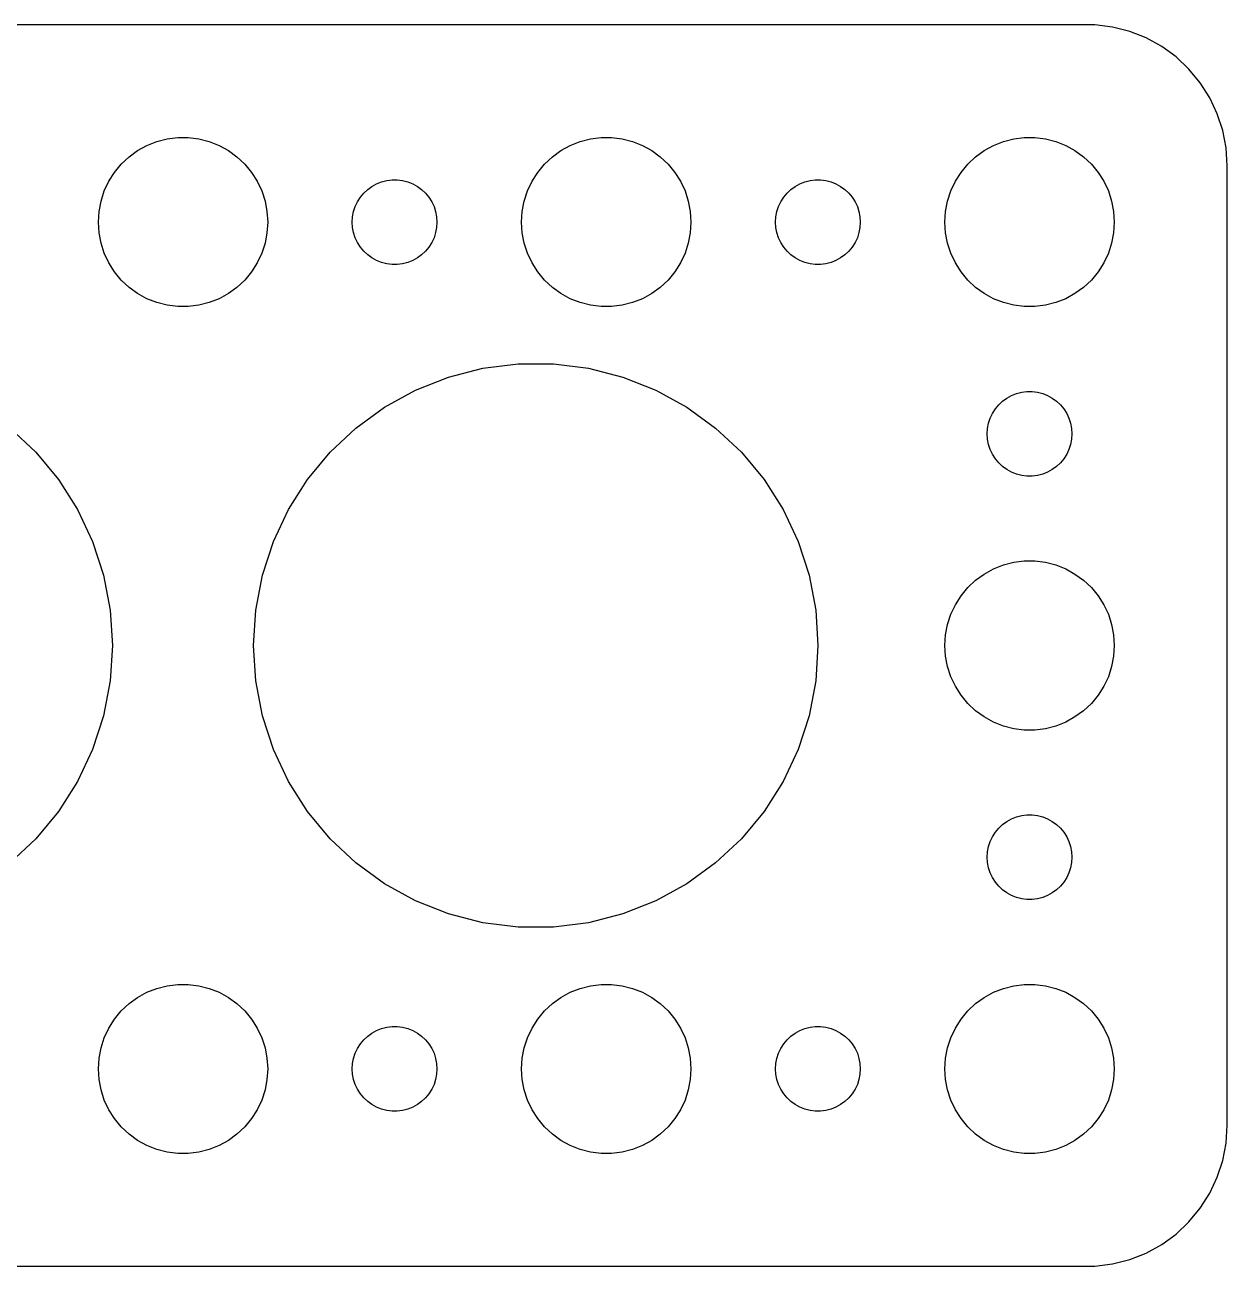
# Model space of a CAD drawing. Header units: metres. Extents: x -74 to 74, y -22 to 22.
# Drawn here: x 31.89 to 74.5, y -21.99 to 21.99 of the extents above; entities that cross this region are included whole.
import ezdxf

# ---------------------------------------------------------------- set-up
doc = ezdxf.new("R2010")
doc.units = ezdxf.units.M

msp = doc.modelspace()

# ---------------------------------------------------------------- linework, layer by layer
for p, q in [((69.8139, 21.9901), (-69.8139, 21.9901)), ((70.4369, 21.9114), (69.8139, 21.9901)), ((71.0451, 21.7553), (70.4369, 21.9114)), ((71.6289, 21.5241), (71.0451, 21.7553)), ((72.1791, 21.2216), (71.6289, 21.5241)), ((72.6871, 20.8526), (72.1791, 21.2216)), ((73.1448, 20.4227), (72.6871, 20.8526)), ((73.5451, 19.9389), (73.1448, 20.4227)), ((73.8815, 19.4088), (73.5451, 19.9389)), ((74.1489, 18.8406), (73.8815, 19.4088)), ((74.3429, 18.2434), (74.1489, 18.8406)), ((74.4606, 17.6267), (74.3429, 18.2434)), ((35.8925, 17.533), (36.2227, 17.7145)), ((36.2227, 17.7145), (36.5729, 17.8532)), ((36.5729, 17.8532), (36.9379, 17.9469)), ((36.9379, 17.9469), (37.3116, 17.9941)), ((37.3116, 17.9941), (37.6884, 17.9941)), ((37.6884, 17.9941), (38.0621, 17.9469)), ((38.0621, 17.9469), (38.427, 17.8532)), ((38.427, 17.8532), (38.7773, 17.7145)), ((38.7773, 17.7145), (39.1075, 17.533)), ((50.8925, 17.533), (51.2227, 17.7145)), ((51.2227, 17.7145), (51.5729, 17.8532)), ((51.5729, 17.8532), (51.9379, 17.9469)), ((51.9379, 17.9469), (52.3116, 17.9941)), ((52.3116, 17.9941), (52.6884, 17.9941)), ((52.6884, 17.9941), (53.0621, 17.9469)), ((53.0621, 17.9469), (53.427, 17.8532)), ((53.427, 17.8532), (53.7773, 17.7145)), ((53.7773, 17.7145), (54.1075, 17.533)), ((65.8925, 17.533), (66.2227, 17.7145)), ((66.2227, 17.7145), (66.573, 17.8532)), ((66.573, 17.8532), (66.9379, 17.9469)), ((66.9379, 17.9469), (67.3116, 17.9941)), ((67.3116, 17.9941), (67.6884, 17.9941)), ((67.6884, 17.9941), (68.0621, 17.9469)), ((68.0621, 17.9469), (68.427, 17.8532)), ((68.427, 17.8532), (68.7773, 17.7145)), ((68.7773, 17.7145), (69.1075, 17.533)), ((74.5, 17), (74.4606, 17.6267)), ((35.3131, 17.0536), (35.5877, 17.3115)), ((35.5877, 17.3115), (35.8925, 17.533)), ((39.1075, 17.533), (39.4123, 17.3115)), ((39.4123, 17.3115), (39.6869, 17.0536)), ((50.3131, 17.0536), (50.5877, 17.3115)), ((50.5877, 17.3115), (50.8925, 17.533)), ((54.1075, 17.533), (54.4123, 17.3115)), ((54.4123, 17.3115), (54.6869, 17.0536)), ((65.3131, 17.0536), (65.5877, 17.3115)), ((65.5877, 17.3115), (65.8925, 17.533)), ((69.1075, 17.533), (69.4123, 17.3115)), ((69.4123, 17.3115), (69.6869, 17.0536)), ((34.8711, 16.4453), (35.0729, 16.7634)), ((35.0729, 16.7634), (35.3131, 17.0536)), ((39.6869, 17.0536), (39.927, 16.7634)), ((39.927, 16.7634), (40.1289, 16.4453)), ((49.8711, 16.4453), (50.0729, 16.7634)), ((50.0729, 16.7634), (50.3131, 17.0536)), ((54.6869, 17.0536), (54.927, 16.7634)), ((54.927, 16.7634), (55.1289, 16.4453)), ((64.8711, 16.4453), (65.073, 16.7634)), ((65.073, 16.7634), (65.3131, 17.0536)), ((69.6869, 17.0536), (69.927, 16.7634)), ((69.927, 16.7634), (70.1289, 16.4453)), ((74.5, -17), (74.5, 17)), ((34.7107, 16.1044), (34.8711, 16.4453)), ((40.1289, 16.4453), (40.2893, 16.1044)), ((44.1963, 16.2665), (44.3613, 16.3572)), ((44.3613, 16.3572), (44.5365, 16.4266)), ((44.5365, 16.4266), (44.7189, 16.4734)), ((44.7189, 16.4734), (44.9058, 16.497)), ((44.9058, 16.497), (45.0942, 16.497)), ((45.0942, 16.497), (45.2811, 16.4734)), ((45.2811, 16.4734), (45.4635, 16.4266)), ((45.4635, 16.4266), (45.6387, 16.3572)), ((45.6387, 16.3572), (45.8037, 16.2665)), ((49.7107, 16.1044), (49.8711, 16.4453)), ((55.1289, 16.4453), (55.2893, 16.1044)), ((59.1963, 16.2665), (59.3613, 16.3572)), ((59.3613, 16.3572), (59.5365, 16.4266)), ((59.5365, 16.4266), (59.7189, 16.4734)), ((59.7189, 16.4734), (59.9058, 16.497)), ((59.9058, 16.497), (60.0942, 16.497)), ((60.0942, 16.497), (60.2811, 16.4734)), ((60.2811, 16.4734), (60.4635, 16.4266)), ((60.4635, 16.4266), (60.6387, 16.3572)), ((60.6387, 16.3572), (60.8037, 16.2665)), ((64.7107, 16.1044), (64.8711, 16.4453)), ((70.1289, 16.4453), (70.2893, 16.1044)), ((34.5942, 15.7461), (34.7107, 16.1044)), ((40.2893, 16.1044), (40.4057, 15.7461)), ((43.6855, 15.7226), (43.7865, 15.8817)), ((43.7865, 15.8817), (43.9065, 16.0268)), ((43.9065, 16.0268), (44.0439, 16.1558)), ((44.0439, 16.1558), (44.1963, 16.2665)), ((45.8037, 16.2665), (45.9561, 16.1558)), ((45.9561, 16.1558), (46.0934, 16.0268)), ((46.0934, 16.0268), (46.2135, 15.8817)), ((46.2135, 15.8817), (46.3145, 15.7226)), ((49.5942, 15.7461), (49.7107, 16.1044)), ((55.2893, 16.1044), (55.4057, 15.7461)), ((58.6855, 15.7226), (58.7865, 15.8817)), ((58.7865, 15.8817), (58.9065, 16.0268)), ((58.9065, 16.0268), (59.0439, 16.1558)), ((59.0439, 16.1558), (59.1963, 16.2665)), ((60.8037, 16.2665), (60.9561, 16.1558)), ((60.9561, 16.1558), (61.0934, 16.0268)), ((61.0934, 16.0268), (61.2135, 15.8817)), ((61.2135, 15.8817), (61.3145, 15.7226)), ((64.5943, 15.7461), (64.7107, 16.1044)), ((70.2893, 16.1044), (70.4057, 15.7461)), ((34.5237, 15.376), (34.5942, 15.7461)), ((40.4057, 15.7461), (40.4763, 15.376)), ((43.5471, 15.373), (43.6053, 15.5522)), ((43.6053, 15.5522), (43.6855, 15.7226)), ((46.3145, 15.7226), (46.3947, 15.5522)), ((46.3947, 15.5522), (46.4529, 15.373)), ((49.5237, 15.376), (49.5942, 15.7461)), ((55.4057, 15.7461), (55.4763, 15.376)), ((58.5471, 15.373), (58.6053, 15.5522)), ((58.6053, 15.5522), (58.6855, 15.7226)), ((61.3145, 15.7226), (61.3947, 15.5522)), ((61.3947, 15.5522), (61.4529, 15.373)), ((64.5237, 15.376), (64.5943, 15.7461)), ((70.4057, 15.7461), (70.4763, 15.376)), ((34.5, 15), (34.5237, 15.376)), ((34.5237, 14.624), (34.5, 15)), ((40.4763, 15.376), (40.5, 15)), ((40.5, 15), (40.4763, 14.624)), ((43.5, 15), (43.5118, 15.188)), ((43.5118, 14.812), (43.5, 15)), ((43.5118, 15.188), (43.5471, 15.373)), ((46.4529, 15.373), (46.4882, 15.188)), ((46.4882, 15.188), (46.5, 15)), ((46.5, 15), (46.4882, 14.812)), ((49.5, 15), (49.5237, 15.376)), ((49.5237, 14.624), (49.5, 15)), ((55.4763, 15.376), (55.5, 15)), ((55.5, 15), (55.4763, 14.624)), ((58.5, 15), (58.5118, 15.188)), ((58.5118, 14.812), (58.5, 15)), ((58.5118, 15.188), (58.5471, 15.373)), ((61.4529, 15.373), (61.4882, 15.188)), ((61.4882, 15.188), (61.5, 15)), ((61.5, 15), (61.4882, 14.812)), ((64.5, 15), (64.5237, 15.376)), ((64.5237, 14.624), (64.5, 15)), ((70.4763, 15.376), (70.5, 15)), ((70.5, 15), (70.4763, 14.624)), ((34.5942, 14.2539), (34.5237, 14.624)), ((40.4763, 14.624), (40.4057, 14.2539)), ((43.5471, 14.627), (43.5118, 14.812)), ((43.6053, 14.4478), (43.5471, 14.627)), ((46.4529, 14.627), (46.3947, 14.4478)), ((46.4882, 14.812), (46.4529, 14.627)), ((49.5942, 14.2539), (49.5237, 14.624)), ((55.4763, 14.624), (55.4057, 14.2539)), ((58.5471, 14.627), (58.5118, 14.812)), ((58.6053, 14.4478), (58.5471, 14.627)), ((61.4529, 14.627), (61.3947, 14.4478)), ((61.4882, 14.812), (61.4529, 14.627)), ((64.5943, 14.2539), (64.5237, 14.624)), ((70.4763, 14.624), (70.4057, 14.2539)), ((34.7107, 13.8956), (34.5942, 14.2539)), ((40.4057, 14.2539), (40.2893, 13.8956)), ((43.6855, 14.2774), (43.6053, 14.4478)), ((43.7865, 14.1183), (43.6855, 14.2774)), ((43.9065, 13.9732), (43.7865, 14.1183)), ((46.2135, 14.1183), (46.0934, 13.9732)), ((46.3145, 14.2774), (46.2135, 14.1183)), ((46.3947, 14.4478), (46.3145, 14.2774)), ((49.7107, 13.8956), (49.5942, 14.2539)), ((55.4057, 14.2539), (55.2893, 13.8956)), ((58.6855, 14.2774), (58.6053, 14.4478)), ((58.7865, 14.1183), (58.6855, 14.2774)), ((58.9065, 13.9732), (58.7865, 14.1183)), ((61.2135, 14.1183), (61.0934, 13.9732)), ((61.3145, 14.2774), (61.2135, 14.1183)), ((61.3947, 14.4478), (61.3145, 14.2774)), ((64.7107, 13.8956), (64.5943, 14.2539)), ((70.4057, 14.2539), (70.2893, 13.8956)), ((34.8711, 13.5547), (34.7107, 13.8956)), ((40.2893, 13.8956), (40.1289, 13.5547)), ((44.0439, 13.8442), (43.9065, 13.9732)), ((44.1963, 13.7335), (44.0439, 13.8442)), ((44.3613, 13.6427), (44.1963, 13.7335)), ((44.5365, 13.5734), (44.3613, 13.6427)), ((45.6387, 13.6427), (45.4635, 13.5734)), ((45.8037, 13.7335), (45.6387, 13.6427)), ((45.9561, 13.8442), (45.8037, 13.7335)), ((46.0934, 13.9732), (45.9561, 13.8442)), ((49.8711, 13.5547), (49.7107, 13.8956)), ((55.2893, 13.8956), (55.1289, 13.5547)), ((59.0439, 13.8442), (58.9065, 13.9732)), ((59.1963, 13.7335), (59.0439, 13.8442)), ((59.3613, 13.6427), (59.1963, 13.7335)), ((59.5365, 13.5734), (59.3613, 13.6427)), ((60.6387, 13.6427), (60.4635, 13.5734)), ((60.8037, 13.7335), (60.6387, 13.6427)), ((60.9561, 13.8442), (60.8037, 13.7335)), ((61.0934, 13.9732), (60.9561, 13.8442)), ((64.8711, 13.5547), (64.7107, 13.8956)), ((70.2893, 13.8956), (70.1289, 13.5547)), ((35.0729, 13.2366), (34.8711, 13.5547)), ((35.3131, 12.9464), (35.0729, 13.2366)), ((39.927, 13.2366), (39.6869, 12.9464)), ((40.1289, 13.5547), (39.927, 13.2366)), ((44.7189, 13.5266), (44.5365, 13.5734)), ((44.9058, 13.5029), (44.7189, 13.5266)), ((45.0942, 13.5029), (44.9058, 13.5029)), ((45.2811, 13.5266), (45.0942, 13.5029)), ((45.4635, 13.5734), (45.2811, 13.5266)), ((50.0729, 13.2366), (49.8711, 13.5547)), ((50.3131, 12.9464), (50.0729, 13.2366)), ((54.927, 13.2366), (54.6869, 12.9464)), ((55.1289, 13.5547), (54.927, 13.2366)), ((59.7189, 13.5266), (59.5365, 13.5734)), ((59.9058, 13.5029), (59.7189, 13.5266)), ((60.0942, 13.5029), (59.9058, 13.5029)), ((60.2811, 13.5266), (60.0942, 13.5029)), ((60.4635, 13.5734), (60.2811, 13.5266)), ((65.073, 13.2366), (64.8711, 13.5547)), ((65.3131, 12.9464), (65.073, 13.2366)), ((69.927, 13.2366), (69.6869, 12.9464)), ((70.1289, 13.5547), (69.927, 13.2366)), ((35.5877, 12.6884), (35.3131, 12.9464)), ((39.6869, 12.9464), (39.4123, 12.6884)), ((50.5877, 12.6884), (50.3131, 12.9464)), ((54.6869, 12.9464), (54.4123, 12.6884)), ((65.5877, 12.6884), (65.3131, 12.9464)), ((69.6869, 12.9464), (69.4123, 12.6884)), ((35.8925, 12.467), (35.5877, 12.6884)), ((36.2227, 12.2855), (35.8925, 12.467)), ((39.1075, 12.467), (38.7773, 12.2855)), ((39.4123, 12.6884), (39.1075, 12.467)), ((50.8925, 12.467), (50.5877, 12.6884)), ((51.2227, 12.2855), (50.8925, 12.467)), ((54.1075, 12.467), (53.7773, 12.2855)), ((54.4123, 12.6884), (54.1075, 12.467)), ((65.8925, 12.467), (65.5877, 12.6884)), ((66.2227, 12.2855), (65.8925, 12.467)), ((69.1075, 12.467), (68.7773, 12.2855)), ((69.4123, 12.6884), (69.1075, 12.467)), ((36.5729, 12.1468), (36.2227, 12.2855)), ((36.9379, 12.0531), (36.5729, 12.1468)), ((37.3116, 12.0059), (36.9379, 12.0531)), ((37.6884, 12.0059), (37.3116, 12.0059)), ((38.0621, 12.0531), (37.6884, 12.0059)), ((38.427, 12.1468), (38.0621, 12.0531)), ((38.7773, 12.2855), (38.427, 12.1468)), ((51.5729, 12.1468), (51.2227, 12.2855)), ((51.9379, 12.0531), (51.5729, 12.1468)), ((52.3116, 12.0059), (51.9379, 12.0531)), ((52.6884, 12.0059), (52.3116, 12.0059)), ((53.0621, 12.0531), (52.6884, 12.0059)), ((53.427, 12.1468), (53.0621, 12.0531)), ((53.7773, 12.2855), (53.427, 12.1468)), ((66.573, 12.1468), (66.2227, 12.2855)), ((66.9379, 12.0531), (66.573, 12.1468)), ((67.3116, 12.0059), (66.9379, 12.0531)), ((67.6884, 12.0059), (67.3116, 12.0059)), ((68.0621, 12.0531), (67.6884, 12.0059)), ((68.427, 12.1468), (68.0621, 12.0531)), ((68.7773, 12.2855), (68.427, 12.1468)), ((46.9098, 9.51056), (48.1262, 9.82286)), ((48.1262, 9.82286), (49.3721, 9.98026)), ((49.3721, 9.98026), (50.6279, 9.98026)), ((50.6279, 9.98026), (51.8738, 9.82286)), ((51.8738, 9.82286), (53.0902, 9.51056)), ((45.7422, 9.04826), (46.9098, 9.51056)), ((53.0902, 9.51056), (54.2578, 9.04826)), ((44.6417, 8.44327), (45.7422, 9.04826)), ((54.2578, 9.04826), (55.3583, 8.44327)), ((66.6963, 8.76648), (66.8613, 8.85724)), ((66.8613, 8.85724), (67.0365, 8.92657)), ((67.0365, 8.92657), (67.2189, 8.97342)), ((67.2189, 8.97342), (67.4058, 8.99704)), ((67.4058, 8.99704), (67.5942, 8.99704)), ((67.5942, 8.99704), (67.7811, 8.97342)), ((67.7811, 8.97342), (67.9635, 8.92657)), ((67.9635, 8.92657), (68.1387, 8.85724)), ((68.1387, 8.85724), (68.3037, 8.76648)), ((43.6257, 7.70512), (44.6417, 8.44327)), ((55.3583, 8.44327), (56.3742, 7.70512)), ((66.1855, 8.22263), (66.2865, 8.38167)), ((66.2865, 8.38167), (66.4065, 8.52681)), ((66.4065, 8.52681), (66.5439, 8.65576)), ((66.5439, 8.65576), (66.6963, 8.76648)), ((68.3037, 8.76648), (68.4561, 8.65576)), ((68.4561, 8.65576), (68.5934, 8.52681)), ((68.5934, 8.52681), (68.7135, 8.38167)), ((68.7135, 8.38167), (68.8145, 8.22263)), ((66.0471, 7.87303), (66.1053, 8.05219)), ((66.1053, 8.05219), (66.1855, 8.22263)), ((68.8145, 8.22263), (68.8947, 8.05219)), ((68.8947, 8.05219), (68.9529, 7.87303)), ((31.3742, 7.70512), (32.2897, 6.84546)), ((42.7103, 6.84546), (43.6257, 7.70512)), ((56.3742, 7.70512), (57.2897, 6.84546)), ((66, 7.5), (66.0118, 7.68799)), ((66.0118, 7.312), (66, 7.5)), ((66.0118, 7.68799), (66.0471, 7.87303)), ((68.9529, 7.87303), (68.9882, 7.68799)), ((68.9882, 7.68799), (69, 7.5)), ((69, 7.5), (68.9882, 7.312)), ((66.0471, 7.12695), (66.0118, 7.312)), ((66.1053, 6.9478), (66.0471, 7.12695)), ((68.9529, 7.12695), (68.8947, 6.9478)), ((68.9882, 7.312), (68.9529, 7.12695)), ((32.2897, 6.84546), (33.0902, 5.87784)), ((41.9098, 5.87784), (42.7103, 6.84546)), ((57.2897, 6.84546), (58.0902, 5.87784)), ((66.1855, 6.77736), (66.1053, 6.9478)), ((66.2865, 6.61832), (66.1855, 6.77736)), ((66.4065, 6.47318), (66.2865, 6.61832)), ((68.7135, 6.61832), (68.5934, 6.47318)), ((68.8145, 6.77736), (68.7135, 6.61832)), ((68.8947, 6.9478), (68.8145, 6.77736)), ((66.5439, 6.34422), (66.4065, 6.47318)), ((66.6963, 6.23351), (66.5439, 6.34422)), ((66.8613, 6.14275), (66.6963, 6.23351)), ((68.3037, 6.23351), (68.1387, 6.14275)), ((68.4561, 6.34422), (68.3037, 6.23351)), ((68.5934, 6.47318), (68.4561, 6.34422)), ((33.0902, 5.87784), (33.7631, 4.81754)), ((41.2369, 4.81754), (41.9098, 5.87784)), ((58.0902, 5.87784), (58.7631, 4.81754)), ((67.0365, 6.07341), (66.8613, 6.14275)), ((67.2189, 6.02657), (67.0365, 6.07341)), ((67.4058, 6.00294), (67.2189, 6.02657)), ((67.5942, 6.00294), (67.4058, 6.00294)), ((67.7811, 6.02657), (67.5942, 6.00294)), ((67.9635, 6.07341), (67.7811, 6.02657)), ((68.1387, 6.14275), (67.9635, 6.07341)), ((33.7631, 4.81754), (34.2978, 3.68124)), ((40.7022, 3.68124), (41.2369, 4.81754)), ((58.7631, 4.81754), (59.2978, 3.68124)), ((34.2978, 3.68124), (34.6858, 2.48689)), ((40.3142, 2.48689), (40.7022, 3.68124)), ((59.2978, 3.68124), (59.6858, 2.48689)), ((65.8925, 2.53297), (66.2227, 2.71448)), ((66.2227, 2.71448), (66.573, 2.85316)), ((66.573, 2.85316), (66.9379, 2.94685)), ((66.9379, 2.94685), (67.3116, 2.99408)), ((67.3116, 2.99408), (67.6884, 2.99408)), ((67.6884, 2.99408), (68.0621, 2.94685)), ((68.0621, 2.94685), (68.427, 2.85316)), ((68.427, 2.85316), (68.7773, 2.71448)), ((68.7773, 2.71448), (69.1075, 2.53297)), ((34.6858, 2.48689), (34.9211, 1.25333)), ((40.0788, 1.25333), (40.3142, 2.48689)), ((59.6858, 2.48689), (59.9211, 1.25333)), ((65.3131, 2.05363), (65.5877, 2.31154)), ((65.5877, 2.31154), (65.8925, 2.53297)), ((69.1075, 2.53297), (69.4123, 2.31154)), ((69.4123, 2.31154), (69.6869, 2.05363)), ((64.8711, 1.44525), (65.073, 1.76335)), ((65.073, 1.76335), (65.3131, 2.05363)), ((69.6869, 2.05363), (69.927, 1.76335)), ((69.927, 1.76335), (70.1289, 1.44525)), ((64.7107, 1.10437), (64.8711, 1.44525)), ((70.1289, 1.44525), (70.2893, 1.10437)), ((34.9211, 1.25333), (35, 0)), ((40, 0), (40.0788, 1.25333)), ((59.9211, 1.25333), (60, 0)), ((64.5943, 0.74606), (64.7107, 1.10437)), ((70.2893, 1.10437), (70.4057, 0.74606)), ((64.5237, 0.37599), (64.5943, 0.74606)), ((70.4057, 0.74606), (70.4763, 0.37599)), ((35, 0), (34.9211, -1.25333)), ((40.0788, -1.25333), (40, 0)), ((60, 0), (59.9211, -1.25333)), ((64.5, 0), (64.5237, 0.37599)), ((64.5237, -0.37599), (64.5, 0)), ((70.4763, 0.37599), (70.5, 0)), ((70.5, 0), (70.4763, -0.37599)), ((64.5943, -0.74606), (64.5237, -0.37599)), ((70.4763, -0.37599), (70.4057, -0.74606)), ((64.7107, -1.10437), (64.5943, -0.74606)), ((70.4057, -0.74606), (70.2893, -1.10437)), ((34.9211, -1.25333), (34.6858, -2.48689)), ((40.3142, -2.48689), (40.0788, -1.25333)), ((59.9211, -1.25333), (59.6858, -2.48689)), ((64.8711, -1.44525), (64.7107, -1.10437)), ((70.2893, -1.10437), (70.1289, -1.44525)), ((65.073, -1.76335), (64.8711, -1.44525)), ((70.1289, -1.44525), (69.927, -1.76335)), ((65.3131, -2.05363), (65.073, -1.76335)), ((65.5877, -2.31154), (65.3131, -2.05363)), ((69.6869, -2.05363), (69.4123, -2.31154)), ((69.927, -1.76335), (69.6869, -2.05363)), ((34.6858, -2.48689), (34.2978, -3.68124)), ((40.7022, -3.68124), (40.3142, -2.48689)), ((59.6858, -2.48689), (59.2978, -3.68124)), ((65.8925, -2.53297), (65.5877, -2.31154)), ((66.2227, -2.71448), (65.8925, -2.53297)), ((69.1075, -2.53297), (68.7773, -2.71448)), ((69.4123, -2.31154), (69.1075, -2.53297)), ((66.573, -2.85316), (66.2227, -2.71448)), ((66.9379, -2.94685), (66.573, -2.85316)), ((67.3116, -2.99408), (66.9379, -2.94685)), ((67.6884, -2.99408), (67.3116, -2.99408)), ((68.0621, -2.94685), (67.6884, -2.99408)), ((68.427, -2.85316), (68.0621, -2.94685)), ((68.7773, -2.71448), (68.427, -2.85316)), ((34.2978, -3.68124), (33.7631, -4.81754)), ((41.2369, -4.81754), (40.7022, -3.68124)), ((59.2978, -3.68124), (58.7631, -4.81754)), ((33.7631, -4.81754), (33.0902, -5.87784)), ((41.9098, -5.87784), (41.2369, -4.81754)), ((58.7631, -4.81754), (58.0902, -5.87784)), ((33.0902, -5.87784), (32.2897, -6.84546)), ((42.7103, -6.84546), (41.9098, -5.87784)), ((58.0902, -5.87784), (57.2897, -6.84546)), ((66.6963, -6.23351), (66.8613, -6.14275)), ((66.8613, -6.14275), (67.0365, -6.07341)), ((67.0365, -6.07341), (67.2189, -6.02657)), ((67.2189, -6.02657), (67.4058, -6.00294)), ((67.4058, -6.00294), (67.5942, -6.00294)), ((67.5942, -6.00294), (67.7811, -6.02657)), ((67.7811, -6.02657), (67.9635, -6.07341)), ((67.9635, -6.07341), (68.1387, -6.14275)), ((68.1387, -6.14275), (68.3037, -6.23351)), ((66.2865, -6.61832), (66.4065, -6.47318)), ((66.4065, -6.47318), (66.5439, -6.34422)), ((66.5439, -6.34422), (66.6963, -6.23351)), ((68.3037, -6.23351), (68.4561, -6.34422)), ((68.4561, -6.34422), (68.5934, -6.47318)), ((68.5934, -6.47318), (68.7135, -6.61832)), ((32.2897, -6.84546), (31.3742, -7.70512)), ((43.6257, -7.70512), (42.7103, -6.84546)), ((57.2897, -6.84546), (56.3742, -7.70512)), ((66.0471, -7.12695), (66.1053, -6.9478)), ((66.1053, -6.9478), (66.1855, -6.77736)), ((66.1855, -6.77736), (66.2865, -6.61832)), ((68.7135, -6.61832), (68.8145, -6.77736)), ((68.8145, -6.77736), (68.8947, -6.9478)), ((68.8947, -6.9478), (68.9529, -7.12695)), ((66, -7.5), (66.0118, -7.312)), ((66.0118, -7.312), (66.0471, -7.12695)), ((68.9529, -7.12695), (68.9882, -7.312)), ((68.9882, -7.312), (69, -7.5)), ((44.6417, -8.44327), (43.6257, -7.70512)), ((56.3742, -7.70512), (55.3583, -8.44327)), ((66.0118, -7.68799), (66, -7.5)), ((66.0471, -7.87303), (66.0118, -7.68799)), ((66.1053, -8.05219), (66.0471, -7.87303)), ((68.9529, -7.87303), (68.8947, -8.05219)), ((68.9882, -7.68799), (68.9529, -7.87303)), ((69, -7.5), (68.9882, -7.68799)), ((66.1855, -8.22263), (66.1053, -8.05219)), ((66.2865, -8.38167), (66.1855, -8.22263)), ((68.8145, -8.22263), (68.7135, -8.38167)), ((68.8947, -8.05219), (68.8145, -8.22263)), ((45.7422, -9.04826), (44.6417, -8.44327)), ((55.3583, -8.44327), (54.2578, -9.04826)), ((66.4065, -8.52681), (66.2865, -8.38167)), ((66.5439, -8.65576), (66.4065, -8.52681)), ((66.6963, -8.76648), (66.5439, -8.65576)), ((66.8613, -8.85724), (66.6963, -8.76648)), ((68.3037, -8.76648), (68.1387, -8.85724)), ((68.4561, -8.65576), (68.3037, -8.76648)), ((68.5934, -8.52681), (68.4561, -8.65576)), ((68.7135, -8.38167), (68.5934, -8.52681)), ((46.9098, -9.51056), (45.7422, -9.04826)), ((54.2578, -9.04826), (53.0902, -9.51056)), ((67.0365, -8.92657), (66.8613, -8.85724)), ((67.2189, -8.97342), (67.0365, -8.92657)), ((67.4058, -8.99704), (67.2189, -8.97342)), ((67.5942, -8.99704), (67.4058, -8.99704)), ((67.7811, -8.97342), (67.5942, -8.99704)), ((67.9635, -8.92657), (67.7811, -8.97342)), ((68.1387, -8.85724), (67.9635, -8.92657)), ((48.1262, -9.82286), (46.9098, -9.51056)), ((53.0902, -9.51056), (51.8738, -9.82286)), ((49.3721, -9.98026), (48.1262, -9.82286)), ((50.6279, -9.98026), (49.3721, -9.98026)), ((51.8738, -9.82286), (50.6279, -9.98026)), ((35.8925, -12.467), (36.2227, -12.2855)), ((36.2227, -12.2855), (36.5729, -12.1468)), ((36.5729, -12.1468), (36.9379, -12.0531)), ((36.9379, -12.0531), (37.3116, -12.0059)), ((37.3116, -12.0059), (37.6884, -12.0059)), ((37.6884, -12.0059), (38.0621, -12.0531)), ((38.0621, -12.0531), (38.427, -12.1468)), ((38.427, -12.1468), (38.7773, -12.2855)), ((38.7773, -12.2855), (39.1075, -12.467)), ((50.8925, -12.467), (51.2227, -12.2855)), ((51.2227, -12.2855), (51.5729, -12.1468)), ((51.5729, -12.1468), (51.9379, -12.0531)), ((51.9379, -12.0531), (52.3116, -12.0059)), ((52.3116, -12.0059), (52.6884, -12.0059)), ((52.6884, -12.0059), (53.0621, -12.0531)), ((53.0621, -12.0531), (53.427, -12.1468)), ((53.427, -12.1468), (53.7773, -12.2855)), ((53.7773, -12.2855), (54.1075, -12.467)), ((65.8925, -12.467), (66.2227, -12.2855)), ((66.2227, -12.2855), (66.573, -12.1468)), ((66.573, -12.1468), (66.9379, -12.0531)), ((66.9379, -12.0531), (67.3116, -12.0059)), ((67.3116, -12.0059), (67.6884, -12.0059)), ((67.6884, -12.0059), (68.0621, -12.0531)), ((68.0621, -12.0531), (68.427, -12.1468)), ((68.427, -12.1468), (68.7773, -12.2855)), ((68.7773, -12.2855), (69.1075, -12.467)), ((35.3131, -12.9464), (35.5877, -12.6884)), ((35.5877, -12.6884), (35.8925, -12.467)), ((39.1075, -12.467), (39.4123, -12.6884)), ((39.4123, -12.6884), (39.6869, -12.9464)), ((50.3131, -12.9464), (50.5877, -12.6884)), ((50.5877, -12.6884), (50.8925, -12.467)), ((54.1075, -12.467), (54.4123, -12.6884)), ((54.4123, -12.6884), (54.6869, -12.9464)), ((65.3131, -12.9464), (65.5877, -12.6884)), ((65.5877, -12.6884), (65.8925, -12.467)), ((69.1075, -12.467), (69.4123, -12.6884)), ((69.4123, -12.6884), (69.6869, -12.9464)), ((35.0729, -13.2366), (35.3131, -12.9464)), ((39.6869, -12.9464), (39.927, -13.2366)), ((50.0729, -13.2366), (50.3131, -12.9464)), ((54.6869, -12.9464), (54.927, -13.2366)), ((65.073, -13.2366), (65.3131, -12.9464)), ((69.6869, -12.9464), (69.927, -13.2366)), ((34.7107, -13.8956), (34.8711, -13.5547)), ((34.8711, -13.5547), (35.0729, -13.2366)), ((39.927, -13.2366), (40.1289, -13.5547)), ((40.1289, -13.5547), (40.2893, -13.8956)), ((44.3613, -13.6427), (44.5365, -13.5734)), ((44.5365, -13.5734), (44.7189, -13.5266)), ((44.7189, -13.5266), (44.9058, -13.5029)), ((44.9058, -13.5029), (45.0942, -13.5029)), ((45.0942, -13.5029), (45.2811, -13.5266)), ((45.2811, -13.5266), (45.4635, -13.5734)), ((45.4635, -13.5734), (45.6387, -13.6427)), ((49.7107, -13.8956), (49.8711, -13.5547)), ((49.8711, -13.5547), (50.0729, -13.2366)), ((54.927, -13.2366), (55.1289, -13.5547)), ((55.1289, -13.5547), (55.2893, -13.8956)), ((59.3613, -13.6427), (59.5365, -13.5734)), ((59.5365, -13.5734), (59.7189, -13.5266)), ((59.7189, -13.5266), (59.9058, -13.5029)), ((59.9058, -13.5029), (60.0942, -13.5029)), ((60.0942, -13.5029), (60.2811, -13.5266)), ((60.2811, -13.5266), (60.4635, -13.5734)), ((60.4635, -13.5734), (60.6387, -13.6427)), ((64.7107, -13.8956), (64.8711, -13.5547)), ((64.8711, -13.5547), (65.073, -13.2366)), ((69.927, -13.2366), (70.1289, -13.5547)), ((70.1289, -13.5547), (70.2893, -13.8956)), ((34.5942, -14.2539), (34.7107, -13.8956)), ((40.2893, -13.8956), (40.4057, -14.2539)), ((43.7865, -14.1183), (43.9065, -13.9732)), ((43.9065, -13.9732), (44.0439, -13.8442)), ((44.0439, -13.8442), (44.1963, -13.7335)), ((44.1963, -13.7335), (44.3613, -13.6427)), ((45.6387, -13.6427), (45.8037, -13.7335)), ((45.8037, -13.7335), (45.9561, -13.8442)), ((45.9561, -13.8442), (46.0934, -13.9732)), ((46.0934, -13.9732), (46.2135, -14.1183)), ((49.5942, -14.2539), (49.7107, -13.8956)), ((55.2893, -13.8956), (55.4057, -14.2539)), ((58.7865, -14.1183), (58.9065, -13.9732)), ((58.9065, -13.9732), (59.0439, -13.8442)), ((59.0439, -13.8442), (59.1963, -13.7335)), ((59.1963, -13.7335), (59.3613, -13.6427)), ((60.6387, -13.6427), (60.8037, -13.7335)), ((60.8037, -13.7335), (60.9561, -13.8442)), ((60.9561, -13.8442), (61.0934, -13.9732)), ((61.0934, -13.9732), (61.2135, -14.1183)), ((64.5943, -14.2539), (64.7107, -13.8956)), ((70.2893, -13.8956), (70.4057, -14.2539)), ((34.5237, -14.624), (34.5942, -14.2539)), ((40.4057, -14.2539), (40.4763, -14.624)), ((43.5471, -14.627), (43.6053, -14.4478)), ((43.6053, -14.4478), (43.6855, -14.2774)), ((43.6855, -14.2774), (43.7865, -14.1183)), ((46.2135, -14.1183), (46.3145, -14.2774)), ((46.3145, -14.2774), (46.3947, -14.4478)), ((46.3947, -14.4478), (46.4529, -14.627)), ((49.5237, -14.624), (49.5942, -14.2539)), ((55.4057, -14.2539), (55.4763, -14.624)), ((58.5471, -14.627), (58.6053, -14.4478)), ((58.6053, -14.4478), (58.6855, -14.2774)), ((58.6855, -14.2774), (58.7865, -14.1183)), ((61.2135, -14.1183), (61.3145, -14.2774)), ((61.3145, -14.2774), (61.3947, -14.4478)), ((61.3947, -14.4478), (61.4529, -14.627)), ((64.5237, -14.624), (64.5943, -14.2539)), ((70.4057, -14.2539), (70.4763, -14.624)), ((34.5, -15), (34.5237, -14.624)), ((40.4763, -14.624), (40.5, -15)), ((43.5, -15), (43.5118, -14.812)), ((43.5118, -14.812), (43.5471, -14.627)), ((46.4529, -14.627), (46.4882, -14.812)), ((46.4882, -14.812), (46.5, -15)), ((49.5, -15), (49.5237, -14.624)), ((55.4763, -14.624), (55.5, -15)), ((58.5, -15), (58.5118, -14.812)), ((58.5118, -14.812), (58.5471, -14.627)), ((61.4529, -14.627), (61.4882, -14.812)), ((61.4882, -14.812), (61.5, -15)), ((64.5, -15), (64.5237, -14.624)), ((70.4763, -14.624), (70.5, -15)), ((34.5237, -15.376), (34.5, -15)), ((34.5942, -15.7461), (34.5237, -15.376)), ((40.4763, -15.376), (40.4057, -15.7461)), ((40.5, -15), (40.4763, -15.376)), ((43.5118, -15.188), (43.5, -15)), ((43.5471, -15.373), (43.5118, -15.188)), ((43.6053, -15.5522), (43.5471, -15.373)), ((46.4529, -15.373), (46.3947, -15.5522)), ((46.4882, -15.188), (46.4529, -15.373)), ((46.5, -15), (46.4882, -15.188)), ((49.5237, -15.376), (49.5, -15)), ((49.5942, -15.7461), (49.5237, -15.376)), ((55.4763, -15.376), (55.4057, -15.7461)), ((55.5, -15), (55.4763, -15.376)), ((58.5118, -15.188), (58.5, -15)), ((58.5471, -15.373), (58.5118, -15.188)), ((58.6053, -15.5522), (58.5471, -15.373)), ((61.4529, -15.373), (61.3947, -15.5522)), ((61.4882, -15.188), (61.4529, -15.373)), ((61.5, -15), (61.4882, -15.188)), ((64.5237, -15.376), (64.5, -15)), ((64.5943, -15.7461), (64.5237, -15.376)), ((70.4763, -15.376), (70.4057, -15.7461)), ((70.5, -15), (70.4763, -15.376)), ((34.7107, -16.1044), (34.5942, -15.7461)), ((40.4057, -15.7461), (40.2893, -16.1044)), ((43.6855, -15.7226), (43.6053, -15.5522)), ((43.7865, -15.8817), (43.6855, -15.7226)), ((46.3145, -15.7226), (46.2135, -15.8817)), ((46.3947, -15.5522), (46.3145, -15.7226)), ((49.7107, -16.1044), (49.5942, -15.7461)), ((55.4057, -15.7461), (55.2893, -16.1044)), ((58.6855, -15.7226), (58.6053, -15.5522)), ((58.7865, -15.8817), (58.6855, -15.7226)), ((61.3145, -15.7226), (61.2135, -15.8817)), ((61.3947, -15.5522), (61.3145, -15.7226)), ((64.7107, -16.1044), (64.5943, -15.7461)), ((70.4057, -15.7461), (70.2893, -16.1044)), ((34.8711, -16.4453), (34.7107, -16.1044)), ((40.2893, -16.1044), (40.1289, -16.4453)), ((43.9065, -16.0268), (43.7865, -15.8817)), ((44.0439, -16.1558), (43.9065, -16.0268)), ((44.1963, -16.2665), (44.0439, -16.1558)), ((44.3613, -16.3572), (44.1963, -16.2665)), ((45.8037, -16.2665), (45.6387, -16.3572)), ((45.9561, -16.1558), (45.8037, -16.2665)), ((46.0934, -16.0268), (45.9561, -16.1558)), ((46.2135, -15.8817), (46.0934, -16.0268)), ((49.8711, -16.4453), (49.7107, -16.1044)), ((55.2893, -16.1044), (55.1289, -16.4453)), ((58.9065, -16.0268), (58.7865, -15.8817)), ((59.0439, -16.1558), (58.9065, -16.0268)), ((59.1963, -16.2665), (59.0439, -16.1558)), ((59.3613, -16.3572), (59.1963, -16.2665)), ((60.8037, -16.2665), (60.6387, -16.3572)), ((60.9561, -16.1558), (60.8037, -16.2665)), ((61.0934, -16.0268), (60.9561, -16.1558)), ((61.2135, -15.8817), (61.0934, -16.0268)), ((64.8711, -16.4453), (64.7107, -16.1044)), ((70.2893, -16.1044), (70.1289, -16.4453)), ((35.0729, -16.7634), (34.8711, -16.4453)), ((40.1289, -16.4453), (39.927, -16.7634)), ((44.5365, -16.4266), (44.3613, -16.3572)), ((44.7189, -16.4734), (44.5365, -16.4266)), ((44.9058, -16.497), (44.7189, -16.4734)), ((45.0942, -16.497), (44.9058, -16.497)), ((45.2811, -16.4734), (45.0942, -16.497)), ((45.4635, -16.4266), (45.2811, -16.4734)), ((45.6387, -16.3572), (45.4635, -16.4266)), ((50.0729, -16.7634), (49.8711, -16.4453)), ((55.1289, -16.4453), (54.927, -16.7634)), ((59.5365, -16.4266), (59.3613, -16.3572)), ((59.7189, -16.4734), (59.5365, -16.4266)), ((59.9058, -16.497), (59.7189, -16.4734)), ((60.0942, -16.497), (59.9058, -16.497)), ((60.2811, -16.4734), (60.0942, -16.497)), ((60.4635, -16.4266), (60.2811, -16.4734)), ((60.6387, -16.3572), (60.4635, -16.4266)), ((65.073, -16.7634), (64.8711, -16.4453)), ((70.1289, -16.4453), (69.927, -16.7634)), ((35.3131, -17.0536), (35.0729, -16.7634)), ((35.5877, -17.3115), (35.3131, -17.0536)), ((39.6869, -17.0536), (39.4123, -17.3115)), ((39.927, -16.7634), (39.6869, -17.0536)), ((50.3131, -17.0536), (50.0729, -16.7634)), ((50.5877, -17.3115), (50.3131, -17.0536)), ((54.6869, -17.0536), (54.4123, -17.3115)), ((54.927, -16.7634), (54.6869, -17.0536)), ((65.3131, -17.0536), (65.073, -16.7634)), ((65.5877, -17.3115), (65.3131, -17.0536)), ((69.6869, -17.0536), (69.4123, -17.3115)), ((69.927, -16.7634), (69.6869, -17.0536)), ((74.4606, -17.6267), (74.5, -17)), ((35.8925, -17.533), (35.5877, -17.3115)), ((36.2227, -17.7145), (35.8925, -17.533)), ((39.1075, -17.533), (38.7773, -17.7145)), ((39.4123, -17.3115), (39.1075, -17.533)), ((50.8925, -17.533), (50.5877, -17.3115)), ((51.2227, -17.7145), (50.8925, -17.533)), ((54.1075, -17.533), (53.7773, -17.7145)), ((54.4123, -17.3115), (54.1075, -17.533)), ((65.8925, -17.533), (65.5877, -17.3115)), ((66.2227, -17.7145), (65.8925, -17.533)), ((69.1075, -17.533), (68.7773, -17.7145)), ((69.4123, -17.3115), (69.1075, -17.533)), ((36.5729, -17.8532), (36.2227, -17.7145)), ((36.9379, -17.9469), (36.5729, -17.8532)), ((37.3116, -17.9941), (36.9379, -17.9469)), ((37.6884, -17.9941), (37.3116, -17.9941)), ((38.0621, -17.9469), (37.6884, -17.9941)), ((38.427, -17.8532), (38.0621, -17.9469)), ((38.7773, -17.7145), (38.427, -17.8532)), ((51.5729, -17.8532), (51.2227, -17.7145)), ((51.9379, -17.9469), (51.5729, -17.8532)), ((52.3116, -17.9941), (51.9379, -17.9469)), ((52.6884, -17.9941), (52.3116, -17.9941)), ((53.0621, -17.9469), (52.6884, -17.9941)), ((53.427, -17.8532), (53.0621, -17.9469)), ((53.7773, -17.7145), (53.427, -17.8532)), ((66.573, -17.8532), (66.2227, -17.7145)), ((66.9379, -17.9469), (66.573, -17.8532)), ((67.3116, -17.9941), (66.9379, -17.9469)), ((67.6884, -17.9941), (67.3116, -17.9941)), ((68.0621, -17.9469), (67.6884, -17.9941)), ((68.427, -17.8532), (68.0621, -17.9469)), ((68.7773, -17.7145), (68.427, -17.8532)), ((74.3429, -18.2434), (74.4606, -17.6267)), ((74.1489, -18.8406), (74.3429, -18.2434)), ((73.8815, -19.4088), (74.1489, -18.8406)), ((73.5451, -19.9389), (73.8815, -19.4088)), ((73.1448, -20.4227), (73.5451, -19.9389)), ((72.6871, -20.8526), (73.1448, -20.4227)), ((72.1791, -21.2216), (72.6871, -20.8526)), ((71.0451, -21.7553), (71.6289, -21.5241)), ((71.6289, -21.5241), (72.1791, -21.2216)), ((-69.8139, -21.9901), (69.8139, -21.9901)), ((69.8139, -21.9901), (70.4369, -21.9114)), ((70.4369, -21.9114), (71.0451, -21.7553))]:
    msp.add_line(p, q)

doc.saveas('drawing.dxf')
